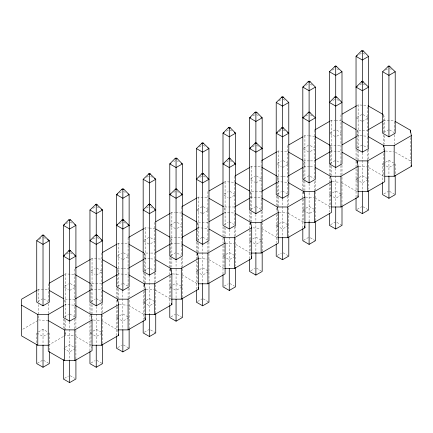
<?xml version="1.0" encoding="UTF-8"?>
<svg xmlns="http://www.w3.org/2000/svg" width="433" height="433" viewBox="0 0 433 433"><rect width="100%" height="100%" fill="white"/><g stroke="black" fill="none" stroke-linecap="round" stroke-linejoin="round"><path stroke-width="0.32" stroke-dasharray="2.17 1.62" d="M39.019 239.411L42.45 237.43M66.2 223.715L68.484 222.394M92.808 208.354L95.098 207.034M119.416 192.994L121.705 191.673M146.598 177.297L148.882 175.982M173.779 161.606L175.489 160.616M199.245 146.906L202.103 145.255M226.421 131.21L228.137 130.225M253.034 115.849L254.745 114.859M279.069 100.819L281.353 99.498M305.676 85.458L308.534 83.807M332.284 70.092L335.142 68.441M359.466 54.401L361.75 53.08M66.774 254.111L68.484 253.121M92.808 239.081L95.098 237.76M119.416 223.715L121.705 222.394M146.598 208.024L148.882 206.703M173.779 192.333L175.489 191.343M199.813 177.297L202.103 175.982M226.995 161.606L228.137 160.946M252.461 146.906L254.745 145.585M279.069 131.54L281.353 130.225M305.676 116.179L308.534 114.528M332.858 100.488L335.142 99.168M360.04 84.798L361.75 83.807M385.505 70.092L388.358 68.441M37.687 289.899L38.829 289.233L48.258 289.839M64.295 274.533L65.437 273.873L74.866 274.479M90.903 259.172L92.045 258.512L101.474 259.113M117.511 243.811L118.658 243.146L128.087 243.752M144.119 228.445L145.266 227.785L148.633 228.002M170.726 213.085L171.874 212.424L175.241 212.641M197.334 197.724L198.482 197.064L207.91 197.665M223.942 182.358L225.09 181.698L234.518 182.304M250.555 166.997L251.697 166.337L261.126 166.943M277.163 151.637L278.305 150.976L287.734 151.577M303.771 136.276L304.913 135.61L308.285 135.827M330.379 120.91L331.526 120.25L334.893 120.466M356.413 105.879L358.134 104.889L367.563 105.49M37.877 301.52L42.45 298.878M64.485 286.153L68.484 283.848M91.092 270.793L95.098 268.487M117.706 255.432L121.705 253.121M143.74 240.402L148.882 237.43M170.348 225.036L175.489 222.069M196.955 209.675L202.103 206.703M224.137 193.984L228.137 191.673M250.745 178.618L254.745 176.312M277.353 163.257L281.353 160.946M303.392 148.227L308.534 145.255M330 132.861L335.142 129.895M356.608 117.5L361.75 114.534M69.632 290.446L75.342 287.144M96.24 275.085L101.95 271.783M122.848 259.719L128.558 256.423M150.597 243.698L154.597 241.387M177.205 228.337L181.205 226.026M202.671 213.631L208.387 210.335M229.279 198.271L234.995 194.974M255.887 182.91L261.602 179.608M282.5 167.544L288.21 164.248M310.25 151.523L314.25 149.217M336.858 136.162L340.858 133.851M362.324 121.462L368.039 118.16M22.797 329.215L37.687 320.62M64.295 305.26L65.437 304.599L74.866 305.2M90.903 289.899L92.045 289.233L101.474 289.839M117.511 274.533L118.658 273.873L128.087 274.479M144.119 259.172L145.266 258.512L149.98 258.815M170.726 243.811L171.874 243.146L176.588 243.449M197.334 228.445L198.482 227.785L207.91 228.391M223.942 213.085L225.09 212.424L234.518 213.031M250.555 197.724L251.697 197.064L261.126 197.665M277.163 182.363L278.305 181.698L287.734 182.304M303.771 166.997L304.913 166.337L309.627 166.64M330.379 151.637L331.526 150.976L340.955 151.577M356.413 136.606L358.134 135.61L367.563 136.216M383.595 120.91L384.742 120.25L394.171 120.856L394.171 134.214M36.513 333.031L36.735 342.92M38.45 331.916L43.019 329.275L47.592 331.916M64.485 316.88L68.484 314.569M91.092 301.52L95.098 299.208M117.706 286.159L121.705 283.848M144.313 270.793L149.455 267.827M170.921 255.432L175.489 252.791M196.955 240.402L202.103 237.43M224.137 224.705L228.137 222.4M250.745 209.345L254.745 207.034M277.353 193.984L281.353 191.673M303.966 178.618L309.108 175.652M330 163.587L335.142 160.616M357.182 147.897L362.324 144.925L367.465 147.897M383.79 132.53L388.358 129.895M48.734 333.231L43.019 336.533L37.308 333.231M48.258 345.242L63.148 336.647M63.721 336.317L65.437 335.321L74.195 335.884M37.308 363.298L42.45 360.332M65.058 347.277L69.632 344.636L75.342 347.937M89.734 333.031L96.24 329.275L101.95 332.571M116.342 317.67L122.848 313.914L129.131 317.541L122.848 321.172L116.558 317.541M142.95 302.304L149.455 298.548L155.739 302.18L149.455 305.806L143.171 302.18M169.557 286.944L176.063 283.187L182.347 286.814L176.063 290.446L169.779 286.814M196.165 271.583L202.671 267.827L208.387 271.123M222.773 256.217L229.279 252.461L234.995 255.762M249.381 240.856L255.887 237.1L261.602 240.402M275.994 225.496L282.5 221.739L288.784 225.366L282.5 228.997L276.211 225.366M302.602 210.129L309.108 206.373L315.392 210.005L309.108 213.637L302.819 210.005M329.21 194.769L335.716 191.013L342 194.644L335.716 198.271L329.432 194.644M355.818 179.408L362.324 175.652L368.039 178.948M382.426 164.047L384.932 162.597M385.505 162.267L388.931 160.291L393.505 162.927M75.342 348.597L69.632 351.894L63.916 348.597M101.95 333.231L96.24 336.533L89.95 332.901M208.387 271.783L202.671 275.085L196.387 271.453M234.995 256.423L229.279 259.719L222.995 256.092M261.602 241.062L255.887 244.358L249.603 240.732M368.039 179.608L362.324 182.91L356.04 179.278M394.647 164.248L388.931 167.549L384.358 164.908M64.485 378.328L68.484 376.023M91.092 362.968L95.098 360.657M117.706 347.607L121.705 345.296M144.313 332.246L148.882 329.605M170.921 316.88L175.489 314.244M197.529 301.52L202.103 298.878M224.137 286.159L228.137 283.848M250.745 270.793L254.745 268.487M277.353 255.432L281.353 253.121M303.392 240.402L308.534 237.43M330.574 224.705L335.142 222.069M357.182 209.345L361.75 206.709M383.79 193.984L388.358 191.343M357.084 147.534L357.084 130.171L367.563 130.171M330.476 164.903L330.476 145.531L340.955 145.531M303.869 180.263L303.869 160.892L309.763 160.892M310.418 160.892L314.342 160.892M277.261 195.624L277.261 176.258L282.5 176.258M283.155 176.258L287.734 176.258M250.653 209.653L250.653 191.619L261.126 191.619M234.518 206.979L224.045 206.979L225.09 212.424M197.432 229.025L197.432 222.34L207.91 222.34M170.824 257.078L170.824 237.706L181.303 237.706M144.216 270.436L144.216 253.067L150.11 253.067M150.765 253.067L154.695 253.067M117.608 287.799L117.608 268.428L122.848 268.428M123.502 268.428L128.087 268.428M91 301.828L91 283.794L101.474 283.794M74.866 299.154L64.393 299.154L65.437 304.599M335.564 120.509L340.955 120.856M308.956 135.87L314.342 136.216M385.413 151.02L393.494 151.534M358.805 166.38L366.886 166.9M310.304 166.683L314.342 166.943M332.198 181.741L339.607 182.217M305.59 197.107L313.671 197.621M278.982 212.468L287.063 212.987M175.912 212.684L181.303 213.031M253.045 227.872L260.455 228.348M149.304 228.045L154.695 228.391M225.766 243.194L233.847 243.709M177.259 243.492L181.303 243.752M199.153 258.555L207.234 259.075M150.652 258.858L154.695 259.118M172.545 273.916L179.955 274.392M145.937 289.276L154.018 289.796M119.329 304.643L127.41 305.162M93.393 320.047L100.802 320.523M48.258 320.566L38.829 319.96L38.829 304.599M362.897 53.08L365.181 54.401M389.505 68.441L392.358 70.092M336.858 68.771L339.142 70.092M362.897 83.807L364.608 84.798M310.25 84.137L313.108 85.783M336.858 99.498L338.574 100.488M362.897 114.534L368.039 117.5M389.505 129.895L394.073 132.53M356.608 118.16L361.75 121.132M395.324 152.243L410.3 160.892L410.765 163.311M283.068 99.168L285.926 100.819M310.25 114.859L312.534 116.179M336.858 130.225L340.858 132.53M330 133.521L335.142 136.492M383.79 164.578L382.648 163.918L382.648 181.952M368.716 167.609L383.692 176.258L383.692 152.876M256.46 114.528L258.745 115.849M283.068 129.895L285.926 131.54M310.25 145.585L314.25 147.897M336.858 160.946L340.858 163.257M389.505 191.343L395.215 194.644M303.392 148.887L308.534 151.853M341.529 182.639L357.084 191.619L357.084 164.903M229.853 129.895L232.137 131.21M256.46 145.255L259.318 146.906M283.068 160.616L288.21 163.587M310.25 176.312L314.25 178.618M362.897 206.709L368.607 210.005M277.353 164.578L281.353 166.889M314.921 198L330.476 206.979L330.709 208.192M203.245 145.255L206.103 146.906M229.853 160.616L231.568 161.606M256.46 175.982L261.602 178.948M282.5 191.013L288.21 194.314M336.858 222.4L342 225.366M250.745 179.939L254.745 182.25M288.313 213.361L303.869 222.346L304.215 224.159M177.205 160.946L178.347 161.606M203.245 175.982L205.529 177.297M229.853 191.343L234.995 194.314M255.887 206.373L261.034 209.345M310.25 237.76L315.392 240.732M224.137 195.299L228.137 197.61M261.705 228.721L277.261 237.706L277.607 239.519M150.597 176.312L153.455 177.958M177.205 191.673L178.347 192.333M203.245 206.703L208.387 209.675M229.279 221.739L234.421 224.705M283.068 252.791L288.784 256.092M196.955 210.335L202.103 213.301M235.671 244.418L250.653 253.067M123.416 191.343L126.274 192.994M150.597 207.034L153.455 208.684M177.205 222.4L181.205 224.705M202.671 237.1L208.387 240.402M256.46 268.157L261.034 270.793M170.348 225.696L175.489 228.667M209.063 259.778L224.045 268.428L224.045 245.051M96.808 206.703L99.097 208.024M123.416 222.064L126.274 223.715M150.597 237.76L154.597 240.071M177.205 253.121L181.205 255.432M229.853 283.518L234.421 286.159M143.74 241.057L148.882 244.028M181.876 274.809L197.432 283.794L197.432 260.417M70.2 222.064L73.058 223.715M96.808 237.43L100.239 239.411M123.416 252.791L128.558 255.762M150.597 268.487L154.597 270.793M203.245 298.878L208.955 302.18M117.706 256.753L121.705 259.058M155.268 290.175L170.824 299.154L171.057 300.367M43.592 237.43L47.018 239.411M70.2 252.791L72.484 254.111M96.808 268.157L101.95 271.123M122.848 283.187L128.558 286.484M177.205 314.575L182.347 317.541M91.092 272.113L95.098 274.425M128.661 305.536L144.216 314.515L144.568 316.334M70.2 283.518L75.342 286.484M96.24 298.548L101.382 301.52M150.597 329.935L155.739 332.901M64.485 287.474L68.484 289.785M101.474 320.566L117.608 329.881L117.96 331.694M43.592 298.878L48.166 301.52M69.632 313.914L74.774 316.88M123.416 344.966L129.131 348.267M76.019 336.593L91 345.242L91.466 347.661M96.808 360.332L102.524 363.628M43.592 360.332L49.308 363.628M70.2 375.692L74.774 378.328M383.692 114.805L384.742 120.25L384.742 132.942M357.084 130.171L358.134 135.61M330.476 145.531L331.526 150.976M303.869 160.892L304.913 166.337M277.261 176.258L278.305 181.698M250.653 191.619L251.697 197.064M250.767 253.673L251.118 255.486M197.432 222.34L198.482 227.785M170.824 237.706L171.874 243.146M144.216 253.067L145.266 258.512M117.608 268.428L118.658 273.873M91 283.794L92.045 289.233M64.972 332.901L65.437 335.321L65.437 319.96M410.3 137.515L410.3 160.892M395.215 163.918L395.215 174.607M394.171 134.88L394.171 144.232M388.931 160.291L388.931 175.652M384.742 135.61L384.742 144.297M383.692 115.476L383.692 134.176M383.692 134.847L383.692 145.531M383.692 148.871L383.692 150.208M368.607 149.223L368.607 160.578M368.607 161.244L368.607 189.297M367.563 106.827L367.563 147.572M367.563 150.208L367.563 160.892M362.324 152.854L362.324 191.013M358.134 104.889L358.134 148.303M358.134 150.976L358.134 160.324M357.084 150.208L357.084 160.892M356.04 149.223L356.04 160.578M356.04 161.244L356.04 167.928M356.04 168.594L356.04 197.313M342 165.254L342 174.607M342 177.276L342 205.329M340.955 114.805L340.955 164.941M340.955 165.568L340.955 176.258M335.716 168.215L335.716 206.379M331.526 120.25L331.526 163.663M331.526 166.337L331.526 175.69M330.476 165.568L330.476 176.258M330.476 180.929L330.476 182.937M330.476 183.603L330.476 206.979M329.432 165.254L329.432 175.939M329.432 176.61L329.432 183.289M329.432 183.955L329.432 212.008M315.392 180.615L315.392 191.305M315.392 191.971L315.392 220.689M314.342 130.171L314.342 178.964M314.342 181.6L314.342 191.619M309.108 183.576L309.108 192.349M309.108 192.929L309.108 221.647M304.913 135.61L304.913 180.361M304.913 181.032L304.913 191.05M303.869 180.929L303.869 191.619M303.869 198.964L303.869 222.346M302.819 179.949L302.819 191.305M302.819 191.971L302.819 198.65M302.819 199.321L302.819 228.039M288.784 195.31L288.784 205.329M288.784 208.002L288.784 236.055M287.734 145.531L287.734 195.662M287.734 196.295L287.734 206.979M282.5 198.942L282.5 237.1M278.305 150.976L278.305 196.393M278.305 197.064L278.305 208.414M277.261 196.295L277.261 206.979M277.261 213.658L277.261 237.706M276.211 195.976L276.211 205.329M276.211 208.002L276.211 212.008M276.211 214.681L276.211 242.734M262.176 211.342L262.176 222.026M262.176 222.697L262.176 251.416M261.126 160.892L261.126 211.023M261.126 211.656L261.126 222.346M255.887 214.303L255.887 251.795M251.697 166.337L251.697 211.753M251.697 212.424L251.697 222.443M250.653 212.322L250.653 222.346M250.653 229.69L250.653 252.401M249.603 211.342L249.603 222.026M249.603 222.697L249.603 229.376M249.603 230.042L249.603 258.766M235.568 226.037L235.568 237.392M235.568 238.058L235.568 266.111M234.518 176.258L234.518 182.937M234.518 183.603L234.518 224.386M234.518 227.016L234.518 237.706M229.279 229.663L229.279 267.156M225.09 181.698L225.09 225.117M225.09 227.785L225.09 237.138M224.045 227.016L224.045 237.706M224.045 241.711L224.045 244.385M222.995 226.703L222.995 237.392M222.995 238.058L222.995 242.734M222.995 245.403L222.995 274.127M208.955 242.063L208.955 252.753M208.955 253.419L208.955 282.143M207.91 191.619L207.91 241.749M207.91 242.383L207.91 253.067M202.671 245.024L202.671 282.522M198.482 197.064L198.482 242.48M198.482 243.146L198.482 252.499M197.432 229.69L197.432 241.711M197.432 242.383L197.432 253.067M197.432 257.072L197.432 259.746M196.387 242.063L196.387 252.753M196.387 253.419L196.387 260.098M196.387 260.769L196.387 289.488M182.347 257.429L182.347 268.114M182.347 268.785L182.347 297.503M181.303 206.979L181.303 255.779M181.303 258.409L181.303 268.428M176.063 260.39L176.063 268.492M176.063 269.072L176.063 298.548M171.874 212.424L171.874 257.175M171.874 257.841L171.874 267.193M170.824 257.743L170.824 268.428M170.824 275.778L170.824 299.154M169.779 257.429L169.779 268.114M169.779 268.785L169.779 275.464M169.779 276.13L169.779 304.848M155.739 272.79L155.739 282.143M155.739 284.811L155.739 312.864M154.695 222.34L154.695 272.476M154.695 273.104L154.695 283.794M149.455 275.171L149.455 313.243M145.266 227.785L145.266 273.207M145.266 273.873L145.266 285.228M144.216 273.104L144.216 283.794M144.216 290.473L144.216 314.515M143.171 272.124L143.171 282.143M143.171 284.811L143.171 288.822M143.171 291.49L143.171 319.543M129.131 288.151L129.131 297.503M129.131 300.177L129.131 328.23M128.087 237.706L128.087 287.837M128.087 288.47L128.087 299.154M122.848 291.111L122.848 329.275M118.658 243.146L118.658 288.567M118.658 289.233L118.658 299.252M117.608 288.47L117.608 299.154M117.608 306.499L117.608 329.881M116.558 288.151L116.558 297.503M116.558 300.177L116.558 306.185M116.558 306.856L116.558 335.575M102.524 302.846L102.524 314.201M102.524 314.867L102.524 343.591M101.474 253.067L101.474 301.195M101.474 303.831L101.474 314.515M96.24 306.477L96.24 344.549M92.045 258.512L92.045 303.928M92.045 304.599L92.045 316.62M91 304.496L91 314.515M91 321.194L91 345.242M89.95 303.517L89.95 314.201M89.95 314.867L89.95 319.543M89.95 322.217L89.95 350.936M75.916 318.206L75.916 329.562M75.916 330.233L75.916 358.952M74.866 269.099L74.866 305.833M74.866 306.499L74.866 316.555M74.866 319.191L74.866 329.881M69.632 321.838L69.632 360.002M65.437 273.873L65.437 319.294M64.393 319.191L64.393 329.881M63.342 318.877L63.342 328.23M49.308 332.901L49.308 350.936M48.258 283.794L48.258 301.195M48.258 303.831L48.258 314.515M43.019 329.275L43.019 344.549M38.829 289.233L38.829 301.925"/><path stroke-width="0.65" d="M36.735 240.726L43.019 234.729L49.308 240.726L49.308 302.18L43.019 305.806L36.735 302.18L36.735 240.726L43.019 244.358L49.308 240.726L47.592 239.736M68.663 219.921L63.342 225.366L63.342 317.541L69.632 321.167L75.916 317.541L75.916 225.366L70.595 219.921L69.632 219.363L68.663 219.921L69.632 220.478L70.595 219.921M89.95 210.005L96.24 204.003L102.524 210.005L102.524 302.18L96.24 305.806L89.95 302.18L89.95 210.005L96.24 213.631L102.524 210.005L101.382 209.345M121.884 189.199L116.558 194.639L116.558 286.814L122.848 290.446L129.131 286.814L129.131 194.639L123.811 189.199L122.848 188.642L121.884 189.199L122.848 189.757L123.811 189.199M63.342 256.092L69.632 250.09L75.916 256.092L69.632 259.719L63.342 256.092L64.485 255.432M143.171 179.278L149.455 173.281L155.739 179.278L155.739 271.453L149.455 275.085L143.171 271.453L143.171 179.278L149.455 182.91L155.739 179.278L154.597 178.618M95.276 235.287L89.95 240.726L96.24 244.358L102.524 240.726L97.203 235.287L96.24 234.729L95.276 235.287L96.24 235.839L97.203 235.287M175.1 158.473L169.779 163.918L169.779 256.092L176.063 259.719L182.347 256.092L182.347 163.918L177.027 158.473L176.063 157.915L175.1 158.473L176.063 159.03L177.027 158.473M116.558 225.366L122.848 219.363L129.131 225.366L122.848 228.992L116.558 225.366L117.706 224.705M196.387 148.557L202.671 142.554L208.955 148.557L208.955 240.726L202.671 244.358L196.387 240.726L196.387 148.557L202.671 152.183L208.955 148.557L207.813 147.897M148.492 204.56L143.171 210.005L149.455 213.631L155.739 210.005L150.419 204.56L149.455 204.003L148.492 204.56L149.455 205.118L150.419 204.56M228.315 127.746L222.995 133.191L222.995 225.366L229.279 228.997L235.568 225.366L235.568 133.191L230.242 127.746L229.279 127.194L228.315 127.746L229.279 128.303L230.242 127.746M169.779 194.639L176.063 188.642L182.347 194.639L176.063 198.271L169.779 194.639L170.921 193.984M254.923 112.385L249.603 117.83L249.603 210.005L255.887 213.631L262.176 210.005L262.176 117.83L256.85 112.385L255.887 111.828L254.923 112.385L255.887 112.943L256.85 112.385M201.708 173.833L196.387 179.278L202.671 182.91L208.955 179.278L203.634 173.833L202.671 173.281L201.708 173.833L202.671 174.391L203.634 173.833M276.211 102.469L282.5 96.467L288.784 102.469L288.784 194.644L282.5 198.271L276.211 194.644L276.211 102.469L282.5 106.096L288.784 102.469M222.995 163.918L229.279 157.915L235.568 163.918L229.279 167.544L222.995 163.918L224.137 163.257M308.144 81.664L302.819 87.103L302.819 179.278L309.108 182.91L315.392 179.278L315.392 87.103L310.071 81.664L309.108 81.106L308.144 81.664L309.108 82.216L310.071 81.664M249.603 148.557L255.887 142.554L262.176 148.557L255.887 152.183L249.603 148.557L250.745 147.897M329.432 71.743L335.716 65.74L342 71.743L342 163.918L335.716 167.544L329.432 163.918L329.432 71.743L335.716 75.369L342 71.743M276.211 133.191L282.5 127.194L288.784 133.191L282.5 136.823L276.211 133.191L277.353 132.53M361.36 50.937L356.04 56.382L356.04 148.557L362.324 152.183L368.607 148.557L368.607 56.382L363.287 50.937L362.324 50.38L361.36 50.937L362.324 51.495L363.287 50.937M302.819 117.83L309.108 111.828L315.392 117.83L309.108 121.457L302.819 117.83L303.966 117.17M334.752 97.024L329.432 102.469L335.716 106.096L342 102.469L336.679 97.024L335.716 96.467L334.752 97.024L335.716 97.582L336.679 97.024M356.04 87.103L362.324 81.106L368.607 87.103L362.324 90.735L356.04 87.103L357.182 86.443M382.648 71.743L388.931 65.74L395.215 71.743L395.215 133.191L388.931 136.823L382.648 133.191L382.648 71.743L388.931 75.369L395.215 71.743M42.055 235.287L43.019 235.839L43.982 235.287M95.276 204.56L96.24 205.118L97.203 204.56M148.492 173.833L149.455 174.391L150.419 173.833M201.708 143.112L202.671 143.669L203.634 143.112M281.531 97.024L282.5 97.582L283.463 97.024M334.752 66.298L335.716 66.855L336.679 66.298M64.485 224.705L63.342 225.366L69.632 228.992L75.916 225.366L74.774 224.705M117.706 193.984L116.558 194.639L122.848 198.271L129.131 194.639L127.989 193.984M170.921 163.257L169.779 163.918L176.063 167.544L182.347 163.918L181.205 163.257M224.137 132.53L222.995 133.191L229.279 136.823L235.568 133.191L234.421 132.53M250.745 117.17L249.603 117.83L255.887 121.457L262.176 117.83L261.034 117.17M303.966 86.443L302.819 87.103L309.108 90.735L315.392 87.103M357.182 55.722L356.04 56.382L362.324 60.008L368.607 56.382M68.663 250.647L69.632 251.205L70.595 250.647M121.884 219.921L122.848 220.478L123.811 219.921M175.1 189.199L176.063 189.757L177.027 189.199M228.315 158.473L229.279 159.03L230.242 158.473M254.923 143.112L255.887 143.669L256.85 143.112M281.531 127.746L282.5 128.303L283.463 127.746M308.144 112.385L309.108 112.943L310.071 112.385M361.36 81.664L362.324 82.216L363.287 81.664M387.968 66.298L388.931 66.855L389.895 66.298M37.114 290.229L21.65 299.154L21.65 335.927L37.785 345.242L48.258 345.242M49.405 283.128L63.148 275.193M75.439 268.097L90.329 259.502M102.621 252.407L116.937 244.142M128.655 237.376L143.545 228.776M155.837 221.68L170.153 213.415M181.876 206.649L196.766 198.054M209.058 190.958L223.374 182.694M235.092 175.922L249.408 167.658M261.7 160.562L276.59 151.967M288.881 144.871L302.624 136.936M314.915 129.84L329.805 121.24M342.097 114.144L356.413 105.879M21.65 305.2L37.785 314.515L48.258 314.515L63.721 305.59M75.439 298.824L90.329 290.229M102.621 283.128L116.937 274.863M128.655 268.097L143.545 259.502M155.837 252.407L170.153 244.142M181.876 237.376L196.766 228.776M209.058 221.68L223.374 213.415M235.092 206.649L249.408 198.384M261.7 191.289L276.59 182.694M288.308 175.922L302.624 167.658M314.915 160.562L329.805 151.967M342.097 144.871L356.413 136.606M368.131 129.84L383.021 121.24M48.258 320.566L64.393 329.881L74.866 329.881L92.045 319.96L91 314.515L75.445 305.536M91 314.515L101.474 314.515L118.658 304.599L117.608 299.154L102.626 290.505M117.608 301.157L117.608 299.154L128.087 299.154L145.266 289.233L144.216 283.794L128.661 274.809M144.216 285.125L144.216 283.794L154.695 283.794L171.874 273.873L170.824 268.428L155.848 259.778M170.824 271.101L170.824 268.428L181.303 268.428L198.482 258.512L197.432 253.067L181.876 244.088M197.432 254.404L197.432 253.067L207.91 253.067L225.09 243.146L224.045 237.706L209.063 229.057M224.045 237.706L234.518 237.706L251.697 227.785L250.653 222.34L235.092 213.361M250.653 224.348L250.653 222.34L261.126 222.34L278.305 212.424L277.261 206.979L261.705 198M277.261 206.979L287.734 206.979L304.913 197.064L303.869 191.619L288.313 182.634M303.869 193.621L303.869 191.619L314.342 191.619L331.526 181.698L330.476 176.258L314.921 167.273M330.476 176.258L340.955 176.258L358.134 166.337L357.084 160.892L342.102 152.243M357.084 162.895L357.084 160.892L367.563 160.892L384.742 150.976L383.692 145.531L368.137 136.552M383.692 146.868L383.692 145.531L394.171 145.531L411.35 135.61L410.3 130.171L395.324 121.521M36.735 344.257L36.735 363.628L43.019 367.26L49.308 363.628L49.308 351.607M48.258 314.515L48.258 351.287L64.393 360.602L74.866 360.602L92.045 350.687L92.045 319.96M92.31 345.242L101.474 345.242L118.658 335.321L118.658 304.599M118.263 329.881L128.087 329.881L145.266 319.96L145.266 289.233M144.871 314.515L154.695 314.515L171.874 304.599L171.874 273.873M171.479 299.154L181.303 299.154L198.482 289.233L198.482 258.512M198.087 283.794L207.91 283.794L225.09 273.873L225.09 243.146M224.7 268.428L234.518 268.428L251.697 258.512L251.697 227.785M251.308 253.067L261.126 253.067L278.305 243.151L278.305 212.424M277.916 237.706L287.734 237.706L304.913 227.785L304.913 197.064M304.523 222.346L314.342 222.346L331.526 212.424L331.526 181.698M331.786 206.979L340.955 206.979L358.134 197.064L358.134 166.337M357.739 191.619L367.563 191.619L384.742 181.698L384.742 150.976M385.002 176.258L394.171 176.258L411.35 166.337L411.35 135.61M63.342 359.623L63.342 378.989L69.632 382.62L75.916 378.989L75.916 359.623M89.95 351.607L89.95 363.628L96.24 367.26L102.524 363.628L102.524 344.257M116.558 336.241L116.558 348.267L122.848 351.894L129.131 348.267L129.131 328.896M143.171 320.88L143.171 332.901L149.455 336.533L155.739 332.901L155.739 313.535M169.779 305.519L169.779 317.541L176.063 321.172L182.347 317.541L182.347 298.169M196.387 290.159L196.387 302.18L202.671 305.806L208.955 302.18L208.955 282.809M222.995 274.793L222.995 286.819L229.279 290.446L235.568 286.819L235.568 267.448M249.603 259.432L249.603 271.453L255.887 275.085L262.176 271.453L262.176 252.082M276.211 244.071L276.211 256.092L282.5 259.719L288.784 256.092L288.784 236.721M302.819 228.705L302.819 240.732L309.108 244.358L315.392 240.732L315.392 221.36M329.432 213.345L329.432 225.366L335.716 228.997L342 225.366L342 206M356.04 197.984L356.04 210.005L362.324 213.637L368.607 210.005L368.607 190.634M382.648 182.618L382.648 194.644L388.931 198.271L395.215 194.644L395.215 175.273M368.137 105.825L383.118 114.474M342.102 121.521L355.931 129.505M314.921 136.552L329.903 145.196M287.642 132.53L288.784 133.191M288.313 151.913L302.716 160.226M261.034 147.897L262.176 148.557M261.705 167.273L276.682 175.922M234.421 163.257L235.568 163.918M235.092 182.634L249.5 190.953M207.813 178.618L208.955 179.278M209.063 198.33L223.466 206.649M181.205 193.984L182.347 194.639M181.876 213.361L196.858 222.01M154.597 209.345L155.739 210.005M155.848 229.057L169.671 237.04M127.989 224.705L129.131 225.366M128.661 244.088L143.642 252.737M101.382 240.066L102.524 240.726M102.626 259.778L116.455 267.762M74.774 255.432L75.916 256.092M75.445 274.809L90.421 283.458M49.411 290.505L63.24 298.489M411.117 165.13L411.35 166.337M357.902 195.851L358.134 197.064M304.567 225.972L304.913 227.785M251.351 256.699L251.697 258.512M198.13 287.42L198.482 289.233M171.641 303.387L171.874 304.599M144.801 317.541L145.266 319.96M118.426 334.114L118.658 335.321M410.3 130.171L410.3 132.173M394.171 145.531L394.171 176.258M388.931 66.855L388.931 136.823M388.931 176.231L388.931 198.271M367.563 160.892L367.563 191.619M362.324 51.495L362.324 81.621M362.324 82.216L362.324 152.183M362.324 191.592L362.324 213.637M340.955 176.258L340.955 206.979M335.716 66.855L335.716 96.981M335.716 97.582L335.716 167.544M335.716 206.952L335.716 228.997M314.342 191.619L314.342 222.346M309.108 82.216L309.108 112.342M309.108 112.943L309.108 182.91M309.108 221.647L309.108 244.358M287.734 206.979L287.734 237.706M282.5 97.582L282.5 127.703M282.5 128.303L282.5 198.271M282.5 237.679L282.5 259.719M261.126 222.34L261.126 253.067M255.887 112.943L255.887 143.069M255.887 143.669L255.887 213.631M255.887 252.374L255.887 275.085M234.518 237.706L234.518 268.428M229.279 128.303L229.279 158.429M229.279 159.03L229.279 228.997M229.279 268.406L229.279 290.446M207.91 253.067L207.91 283.794M202.671 143.669L202.671 173.79M202.671 174.391L202.671 244.358M202.671 283.101L202.671 305.806M181.303 268.428L181.303 299.154M176.063 159.03L176.063 189.156M176.063 189.757L176.063 259.719M176.063 299.127L176.063 321.172M154.695 283.794L154.695 314.515M149.455 174.391L149.455 204.517M149.455 205.118L149.455 275.085M149.455 313.822L149.455 336.533M128.087 299.154L128.087 329.881M122.848 189.757L122.848 219.877M122.848 220.478L122.848 290.446M122.848 329.854L122.848 351.894M101.474 314.515L101.474 345.242M96.24 205.118L96.24 235.243M96.24 235.839L96.24 305.806M96.24 345.215L96.24 367.26M74.866 329.881L74.866 360.602M69.632 220.478L69.632 250.604M69.632 251.205L69.632 321.167M69.632 360.575L69.632 382.62M64.393 329.881L64.393 360.602M43.019 235.839L43.019 305.806M43.019 345.215L43.019 367.26M37.785 314.515L37.785 345.242"/></g></svg>
